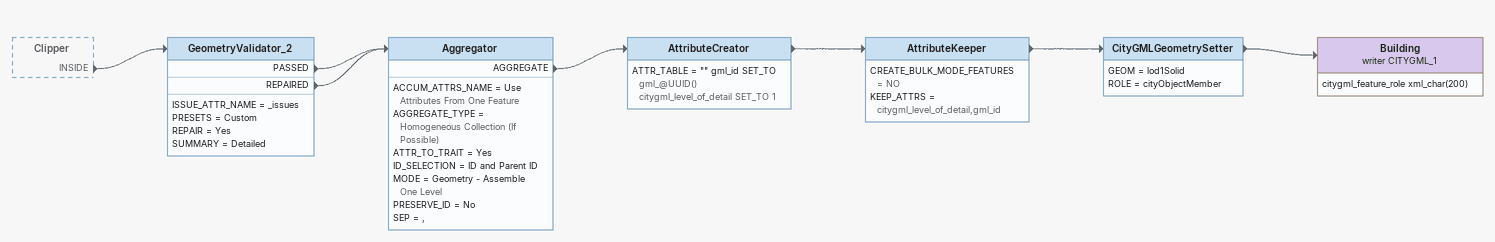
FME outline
Clipper [outside]
    INSIDE -> GeometryValidator_2
GeometryValidator_2
    ISSUE_ATTR_NAME = _issues
    PRESETS = Custom
    REPAIR = Yes
    SUMMARY = Detailed
    PASSED -> Aggregator
    REPAIRED -> Aggregator
Aggregator
    ACCUM_ATTRS_NAME = Use Attributes From One Feature
    AGGREGATE_TYPE = Homogeneous Collection (If Possible)
    ATTR_TO_TRAIT = Yes
    ID_SELECTION = ID and Parent ID
    MODE = Geometry - Assemble One Level
    PRESERVE_ID = No
    SEP = ,
    AGGREGATE -> AttributeCreator
AttributeCreator
    ATTR_TABLE = "" gml_id SET_TO gml_@UUID()  citygml_level_of_detail SET_TO 1
    -> AttributeKeeper
AttributeKeeper
    CREATE_BULK_MODE_FEATURES = NO
    KEEP_ATTRS = citygml_level_of_detail,gml_id
    -> CityGMLGeometrySetter
CityGMLGeometrySetter
    GEOM = lod1Solid
    ROLE = cityObjectMember
    -> Building (writer CITYGML_1)
Building (writer CITYGML_1)
    attributes: citygml_feature_role xml_char(200)
